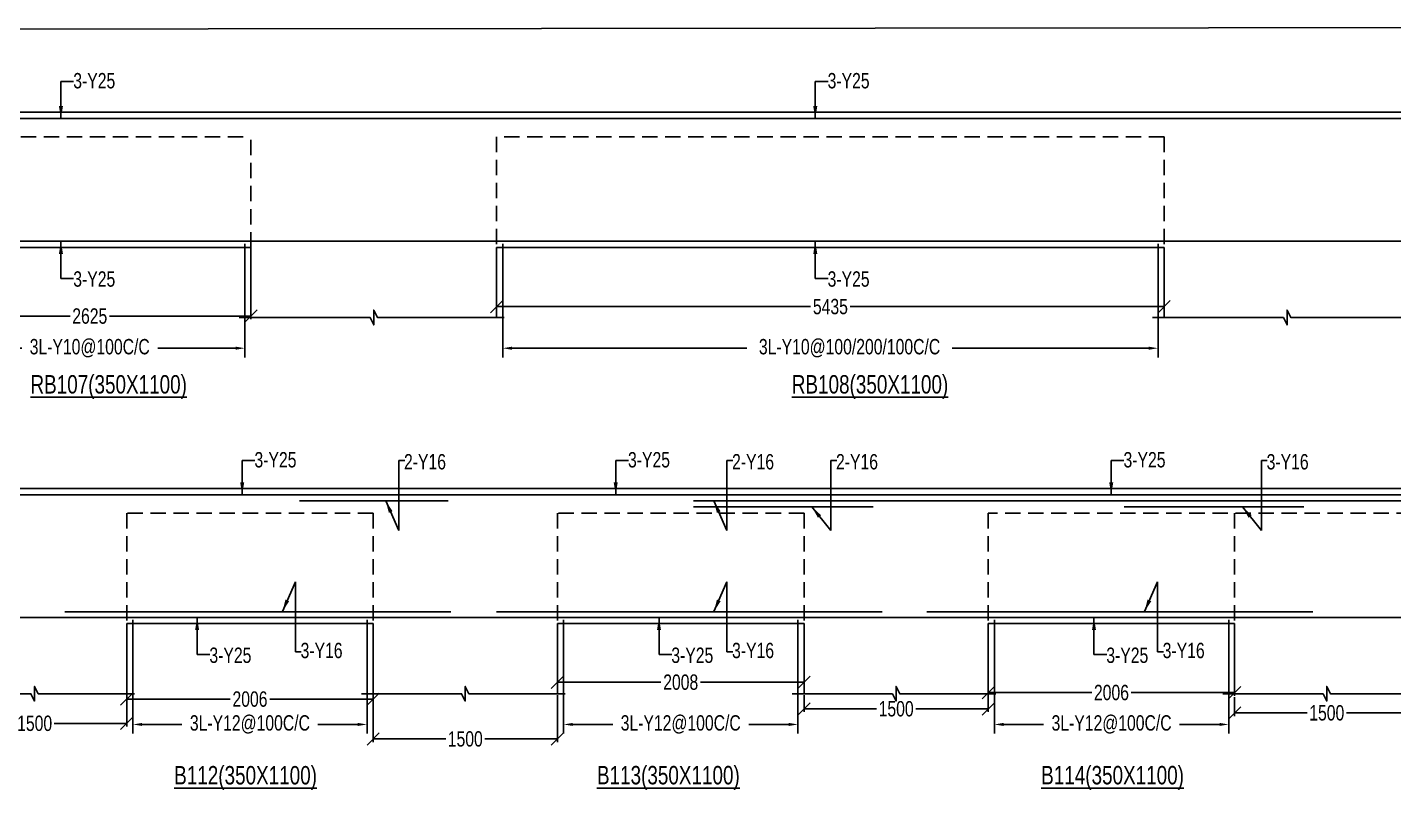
# Model space of a CAD drawing. Header units: millimetres. Extents: x 0 to 31744305, y -21599035 to 0.
# Drawn here: x 31664558 to 31675682, y -21204114 to -21197842 of the extents above; entities that cross this region are included whole.
import ezdxf

# ---------------------------------------------------------------- set-up
doc = ezdxf.new("R2010")
doc.units = ezdxf.units.MM
doc.header["$LTSCALE"] = 1000
doc.header["$MEASUREMENT"] = 0
doc.header["$PDMODE"] = 3
for name, pattern in [('CONTINOUS', [0]), ('CONTINU', [0]), ('HIDDEN', [0.375, 0.25, -0.125])]:
    doc.linetypes.add(name, pattern=pattern)
for name, color, linetype in [('-S-ARROW', 253, 'Continuous'), ('-S-MISC', 8, 'Continuous'), ('-STR-BEAM', 7, 'CONTINU'), ('-STR-COLUMN', 5, 'HIDDEN'), ('-STR-REINF', 3, 'Continuous'), ('-STR-RF-DIM', 8, 'CONTINOUS'), ('-STR-TEXT', 6, 'Continuous'), ('S-DIM', 7, 'Continuous'), ('SEC TEXT', 9, 'Continuous'), ('SLAB LINE', 254, 'HIDDEN')]:
    doc.layers.add(name, color=color, linetype=linetype)
doc.styles.add('SOBHA', font='swisscl.ttf')
doc.styles.add('sobha.sed', font='swisscl.ttf')
doc.dimstyles.new('S-50', dxfattribs={"dimscale": 50, "dimtxt": 2.5, "dimasz": 2, "dimexe": 0.5, "dimexo": 0.25, "dimgap": 0.25, "dimtad": 0, "dimdec": 0, "dimrnd": 0.0005, "dimzin": 0, "dimdsep": 46, "dimtxsty": 'sobha.sed', "dimblk": 'OBLIQUE', "dimcen": 0.09, "dimclrd": 8, "dimclre": 8, "dimclrt": 6, "dimadec": 0, "dimazin": 0, "dimtfac": 1, "dimtdec": 0, "dimtofl": 0, "dimtmove": 2, "dimatfit": 3, "dimfxl": 0.18, "dimtolj": 1, "dimtzin": 0, "dimlwd": -1, "dimlwe": -1, "dimarcsym": 0})
doc.dimstyles.new('S-DIM50', dxfattribs={"dimscale": 50, "dimtxt": 2.5, "dimasz": 1.5, "dimexe": 1.5, "dimexo": 1, "dimgap": 0.5, "dimtad": 0, "dimdec": 0, "dimzin": 0, "dimdsep": 46, "dimtxsty": 'SOBHA', "dimcen": 0.09, "dimclrd": 256, "dimclre": 256, "dimclrt": 6, "dimadec": 5, "dimazin": 0, "dimtfac": 1, "dimtdec": 0, "dimtofl": 0, "dimtmove": 0, "dimatfit": 3, "dimfxl": 0.18, "dimtolj": 1, "dimtzin": 0, "dimlwd": -1, "dimlwe": -1, "dimarcsym": 0})

# ---------------------------------------------------------------- blocks, each defined once
blk = doc.blocks.new('*D720')
at = {"layer": '-STR-RF-DIM', "transparency": 16777216}
for p, q in [((19311.78938069566, 1258.661042526364), (19311.78938069566, 332.4129394404589)), ((21836.7893811278, 1258.661042526364), (21836.7893811278, 332.4129394404589)), ((19386.78938069567, 407.4129394404589), (20020.54667073402, 407.4129394404589)), ((21761.7893811278, 407.4129394404589), (21127.1488987812, 407.4129394404589))]:
    blk.add_line(p, q, dxfattribs=at)
for points in [[(19386.78938069567, 419.9129394404589), (19386.78938069567, 394.9129394404589), (19311.78938069566, 407.4129394404589)], [(21761.7893811278, 419.9129394404589), (21761.7893811278, 394.9129394404589), (21836.7893811278, 407.4129394404589)]]:
    blk.add_solid(points, dxfattribs=at)
at = {"layer": 'Defpoints', "color": 0, "transparency": 16777216}
for p in [(19311.78938069566, 1258.661042526364, 1.81857030839e-05), (21836.7893811278, 1258.661042526364, 1.81857118713e-05), (19311.78938069566, 407.4129394404589)]:
    blk.add_point(p, dxfattribs=at)
at = {"layer": '-STR-RF-DIM', "color": 6, "transparency": 16777216, "insert": (20573.84778475761, 407.4129394404589), "char_height": 125, "attachment_point": 5, "style": 'SOBHA'}
blk.add_mtext('\\A1;3L-Y10@100C/C', dxfattribs=at)
blk = doc.blocks.new('*D721')
at = {"layer": '-STR-RF-DIM', "transparency": 16777216}
for p, q in [((23936.78938069567, 1258.661042526364), (23936.78938069567, 332.4129394404589)), ((29271.78938055039, 1258.661042533815), (29271.78938055039, 332.4129394404589)), ((24011.78938069567, 407.4129394404589), (25924.18549686712, 407.4129394404589)), ((29196.78938055039, 407.4129394404589), (27596.31852439005, 407.4129394404589))]:
    blk.add_line(p, q, dxfattribs=at)
for points in [[(24011.78938069567, 419.9129394404589), (24011.78938069567, 394.9129394404589), (23936.78938069567, 407.4129394404589)], [(29196.78938055039, 419.9129394404589), (29196.78938055039, 394.9129394404589), (29271.78938055039, 407.4129394404589)]]:
    blk.add_solid(points, dxfattribs=at)
at = {"layer": 'Defpoints', "color": 0, "transparency": 16777216}
for p in [(23936.78938069567, 1258.661042526364, 1.81857118713e-05), (29271.78938055039, 1258.661042533815, 1.81857030839e-05), (29271.78938055039, 407.4129394404589)]:
    blk.add_point(p, dxfattribs=at)
at = {"layer": '-STR-RF-DIM', "color": 6, "transparency": 16777216, "insert": (26760.25201062858, 407.4129394404589), "char_height": 125, "attachment_point": 5, "style": 'SOBHA'}
blk.add_mtext('\\A1;3L-Y10@100/200/100C/C', dxfattribs=at)
blk = doc.blocks.new('_OBLIQUE')
at = {"color": 0, "linetype": 'ByBlock'}
blk.add_line((-0.5, -0.5), (0.5, 0.5), dxfattribs=at)
blk = doc.blocks.new('*D753')
at = {"layer": '-STR-RF-DIM', "transparency": 16777216}
for p, q in [((13674.57085845247, 1378.320019520819), (13674.57085845247, 452.0719164349137)), ((15580.57085830718, 1378.32001952827), (15580.57085830718, 452.0719164349137)), ((13749.57085845247, 527.0719164349136), (14073.73642357725, 527.0719164349136)), ((15505.57085830718, 527.0719164349136), (15180.33865162443, 527.0719164349136))]:
    blk.add_line(p, q, dxfattribs=at)
for points in [[(13749.57085845247, 539.5719164349136), (13749.57085845247, 514.5719164349136), (13674.57085845247, 527.0719164349136)], [(15505.57085830718, 539.5719164349136), (15505.57085830718, 514.5719164349136), (15580.57085830718, 527.0719164349136)]]:
    blk.add_solid(points, dxfattribs=at)
at = {"layer": 'Defpoints', "color": 0, "transparency": 16777216}
for p in [(13674.57085845247, 1378.320019520819, 1.81857118713e-05), (15580.57085830718, 1378.32001952827, 1.81857030839e-05), (15580.57085830718, 527.0719164349136)]:
    blk.add_point(p, dxfattribs=at)
at = {"layer": '-STR-RF-DIM', "color": 6, "transparency": 16777216, "insert": (14627.03753760084, 527.0719164349136), "char_height": 125, "attachment_point": 5, "style": 'SOBHA'}
blk.add_mtext('\\A1;3L-Y12@100C/C', dxfattribs=at)
blk = doc.blocks.new('*D754')
at = {"layer": '-STR-RF-DIM', "transparency": 16777216}
for p, q in [((17180.57085902989, 1378.32001952827), (17180.57085902989, 452.0719164349137)), ((19088.57085830718, 1378.32001952827), (19088.57085830718, 452.0719164349137)), ((17255.57085902989, 527.0719164349136), (17581.26974464494, 527.0719164349136)), ((19013.57085830718, 527.0719164349136), (18687.87197269212, 527.0719164349136))]:
    blk.add_line(p, q, dxfattribs=at)
for points in [[(17255.57085902989, 539.5719164349136), (17255.57085902989, 514.5719164349136), (17180.57085902989, 527.0719164349136)], [(19013.57085830718, 539.5719164349136), (19013.57085830718, 514.5719164349136), (19088.57085830718, 527.0719164349136)]]:
    blk.add_solid(points, dxfattribs=at)
at = {"layer": 'Defpoints', "color": 0, "transparency": 16777216}
for p in [(17180.57085902989, 1378.32001952827, 1.81849865487e-05), (19088.57085830718, 1378.32001952827, 1.81849865487e-05), (17180.57085902989, 527.0719164349136)]:
    blk.add_point(p, dxfattribs=at)
at = {"layer": '-STR-RF-DIM', "color": 6, "transparency": 16777216, "insert": (18134.57085866853, 527.0719164349136), "char_height": 125, "attachment_point": 5, "style": 'SOBHA'}
blk.add_mtext('\\A1;3L-Y12@100C/C', dxfattribs=at)
blk = doc.blocks.new('*D736')
at = {"layer": '-STR-RF-DIM', "transparency": 16777216}
for p, q in [((20688.57085905969, 1378.32001952827), (20688.57085905969, 452.0719164349137)), ((22596.57085833699, 1378.32001952827), (22596.57085833699, 452.0719164349137)), ((20763.57085905969, 527.0719164349136), (21089.26974467475, 527.0719164349136)), ((22521.57085833699, 527.0719164349136), (22195.87197272193, 527.0719164349136))]:
    blk.add_line(p, q, dxfattribs=at)
for points in [[(20763.57085905969, 539.5719164349136), (20763.57085905969, 514.5719164349136), (20688.57085905969, 527.0719164349136)], [(22521.57085833699, 539.5719164349136), (22521.57085833699, 514.5719164349136), (22596.57085833699, 527.0719164349136)]]:
    blk.add_solid(points, dxfattribs=at)
at = {"layer": 'Defpoints', "color": 0, "transparency": 16777216}
for p in [(20688.57085905969, 1378.32001952827, 1.81849865487e-05), (22596.57085833699, 1378.32001952827, 1.81849865487e-05), (20688.57085905969, 527.0719164349136)]:
    blk.add_point(p, dxfattribs=at)
at = {"layer": '-STR-RF-DIM', "color": 6, "transparency": 16777216, "insert": (21642.57085869834, 527.0719164349136), "char_height": 125, "attachment_point": 5, "style": 'SOBHA'}
blk.add_mtext('\\A1;3L-Y12@100C/C', dxfattribs=at)
blk = doc.blocks.new('*D1075')
at = {"layer": 'Defpoints', "color": 0, "transparency": 16777216}
for p in [(31663753.80774058, -21199633.445376, -2.007463204e-07), (31666378.80774058, -21199633.445376, -2.007463204e-07), (31666378.80774058, -21200193.24609089)]:
    blk.add_point(p, dxfattribs=at)
at = {"layer": 'S-DIM', "color": 8, "transparency": 16777216}
for p, q in [((31663753.80774058, -21199645.945376), (31663753.80774058, -21200218.24609088)), ((31666378.80774058, -21199645.945376), (31666378.80774058, -21200218.24609088)), ((31663753.80774058, -21200193.24609089), (31664905.66717703, -21200193.24609089)), ((31666378.80774058, -21200193.24609089), (31665226.94830415, -21200193.24609089))]:
    blk.add_line(p, q, dxfattribs=at)
at = {"layer": 'S-DIM', "color": 8, "transparency": 16777216, "xscale": 100, "yscale": 100, "zscale": 100, "rotation": 180}
blk.add_blockref('_OBLIQUE', (31663753.80774058, -21200193.24609089), dxfattribs=at)
at = {"layer": 'S-DIM', "color": 8, "transparency": 16777216, "xscale": 100, "yscale": 100, "zscale": 100}
blk.add_blockref('_OBLIQUE', (31666378.80774058, -21200193.24609089), dxfattribs=at)
at = {"layer": 'S-DIM', "color": 6, "transparency": 16777216, "insert": (31665066.30774058, -21200193.24609089), "char_height": 125, "attachment_point": 5, "style": 'sobha.sed'}
blk.add_mtext('\\A1;2625', dxfattribs=at)
blk = doc.blocks.new('*D1076')
at = {"layer": 'Defpoints', "color": 0, "transparency": 16777216}
for p in [(31668378.80774059, -21199633.445376, -2.007463204e-07), (31673813.80774058, -21199633.445376, -2.007463204e-07), (31673813.80774058, -21200116.02553944)]:
    blk.add_point(p, dxfattribs=at)
at = {"layer": 'S-DIM', "color": 8, "transparency": 16777216}
for p, q in [((31668378.80774059, -21199645.945376), (31668378.80774059, -21200141.02553944)), ((31673813.80774058, -21199645.945376), (31673813.80774058, -21200141.02553944)), ((31668378.80774059, -21200116.02553944), (31670935.58526353, -21200116.02553944)), ((31673813.80774058, -21200116.02553944), (31671257.03021766, -21200116.02553944))]:
    blk.add_line(p, q, dxfattribs=at)
at = {"layer": 'S-DIM', "color": 8, "transparency": 16777216, "xscale": 100, "yscale": 100, "zscale": 100, "rotation": 180}
blk.add_blockref('_OBLIQUE', (31668378.80774059, -21200116.02553944), dxfattribs=at)
at = {"layer": 'S-DIM', "color": 8, "transparency": 16777216, "xscale": 100, "yscale": 100, "zscale": 100}
blk.add_blockref('_OBLIQUE', (31673813.80774058, -21200116.02553944), dxfattribs=at)
at = {"layer": 'S-DIM', "color": 6, "transparency": 16777216, "insert": (31671096.30774059, -21200116.02553944), "char_height": 125, "attachment_point": 5, "style": 'sobha.sed'}
blk.add_mtext('\\A1;5435', dxfattribs=at)
blk = doc.blocks.new('*D1081')
at = {"layer": 'Defpoints', "color": 0, "transparency": 16777216}
for p in [(31663867.5568519, -21203267.81440686, -1.95465690978e-05), (31665367.5568519, -21203267.7806062, -1.95465690978e-05), (31665367.5568519, -21203509.34677557)]:
    blk.add_point(p, dxfattribs=at)
at = {"layer": 'S-DIM', "color": 8, "transparency": 16777216}
for p, q in [((31663867.5568519, -21203280.31440686), (31663867.5568519, -21203534.34677557)), ((31665367.5568519, -21203280.2806062), (31665367.5568519, -21203534.34677557)), ((31663867.5568519, -21203509.34677557), (31664458.14499082, -21203509.34677557)), ((31665367.5568519, -21203509.34677557), (31664776.96871297, -21203509.34677557))]:
    blk.add_line(p, q, dxfattribs=at)
at = {"layer": 'S-DIM', "color": 8, "transparency": 16777216, "xscale": 100, "yscale": 100, "zscale": 100, "rotation": 180}
blk.add_blockref('_OBLIQUE', (31663867.5568519, -21203509.34677557), dxfattribs=at)
at = {"layer": 'S-DIM', "color": 8, "transparency": 16777216, "xscale": 100, "yscale": 100, "zscale": 100}
blk.add_blockref('_OBLIQUE', (31665367.5568519, -21203509.34677557), dxfattribs=at)
at = {"layer": 'S-DIM', "color": 6, "transparency": 16777216, "insert": (31664617.55685189, -21203509.34677557), "char_height": 125, "attachment_point": 5, "style": 'sobha.sed'}
blk.add_mtext('\\A1;1500', dxfattribs=at)
blk = doc.blocks.new('*D1082')
at = {"layer": 'Defpoints', "color": 0, "transparency": 16777216}
for p in [(31665367.5568519, -21202696.91024682, -1.95465690978e-05), (31667373.5568519, -21202696.91024682, -1.95465690978e-05), (31667373.5568519, -21203312.0229553)]:
    blk.add_point(p, dxfattribs=at)
at = {"layer": 'S-DIM', "color": 8, "transparency": 16777216}
for p, q in [((31665367.5568519, -21202709.41024682), (31665367.5568519, -21203337.0229553)), ((31667373.5568519, -21202709.41024682), (31667373.5568519, -21203337.0229553)), ((31665367.5568519, -21203312.0229553), (31666209.75246133, -21203312.0229553)), ((31667373.5568519, -21203312.0229553), (31666531.36124246, -21203312.0229553))]:
    blk.add_line(p, q, dxfattribs=at)
at = {"layer": 'S-DIM', "color": 8, "transparency": 16777216, "xscale": 100, "yscale": 100, "zscale": 100, "rotation": 180}
blk.add_blockref('_OBLIQUE', (31665367.5568519, -21203312.0229553), dxfattribs=at)
at = {"layer": 'S-DIM', "color": 8, "transparency": 16777216, "xscale": 100, "yscale": 100, "zscale": 100}
blk.add_blockref('_OBLIQUE', (31667373.5568519, -21203312.0229553), dxfattribs=at)
at = {"layer": 'S-DIM', "color": 6, "transparency": 16777216, "insert": (31666370.55685189, -21203312.0229553), "char_height": 125, "attachment_point": 5, "style": 'sobha.sed'}
blk.add_mtext('\\A1;2006', dxfattribs=at)
blk = doc.blocks.new('*D1083')
at = {"layer": 'Defpoints', "color": 0, "transparency": 16777216}
for p in [(31667373.5568519, -21203312.0229553), (31668873.5568519, -21203267.81440686, -1.95465690978e-05), (31668873.5568519, -21203636.28954366)]:
    blk.add_point(p, dxfattribs=at)
at = {"layer": 'S-DIM', "color": 8, "transparency": 16777216}
for p, q in [((31668873.5568519, -21203280.31440686), (31668873.5568519, -21203661.28954366)), ((31667373.5568519, -21203324.52295531), (31667373.5568519, -21203661.28954366)), ((31667373.5568519, -21203636.28954366), (31667964.14499084, -21203636.28954366)), ((31668873.5568519, -21203636.28954366), (31668282.96871298, -21203636.28954366))]:
    blk.add_line(p, q, dxfattribs=at)
at = {"layer": 'S-DIM', "color": 8, "transparency": 16777216, "xscale": 100, "yscale": 100, "zscale": 100, "rotation": 180}
blk.add_blockref('_OBLIQUE', (31667373.5568519, -21203636.28954366), dxfattribs=at)
at = {"layer": 'S-DIM', "color": 8, "transparency": 16777216, "xscale": 100, "yscale": 100, "zscale": 100}
blk.add_blockref('_OBLIQUE', (31668873.5568519, -21203636.28954366), dxfattribs=at)
at = {"layer": 'S-DIM', "color": 6, "transparency": 16777216, "insert": (31668123.5568519, -21203636.28954366), "char_height": 125, "attachment_point": 5, "style": 'sobha.sed'}
blk.add_mtext('\\A1;1500', dxfattribs=at)
blk = doc.blocks.new('*D1084')
at = {"layer": 'Defpoints', "color": 0, "transparency": 16777216}
for p in [(31668873.5568519, -21202696.91024683, -1.95465690978e-05), (31670881.5568519, -21202696.91024682, -1.95465690978e-05), (31670881.5568519, -21203174.29663656)]:
    blk.add_point(p, dxfattribs=at)
at = {"layer": 'S-DIM', "color": 8, "transparency": 16777216}
for p, q in [((31668873.5568519, -21202709.41024683), (31668873.5568519, -21203199.29663656)), ((31670881.5568519, -21202709.41024682), (31670881.5568519, -21203199.29663656)), ((31668873.5568519, -21203174.29663656), (31669716.83437483, -21203174.29663656)), ((31670881.5568519, -21203174.29663656), (31670038.27932897, -21203174.29663656))]:
    blk.add_line(p, q, dxfattribs=at)
at = {"layer": 'S-DIM', "color": 8, "transparency": 16777216, "xscale": 100, "yscale": 100, "zscale": 100, "rotation": 180}
blk.add_blockref('_OBLIQUE', (31668873.5568519, -21203174.29663656), dxfattribs=at)
at = {"layer": 'S-DIM', "color": 8, "transparency": 16777216, "xscale": 100, "yscale": 100, "zscale": 100}
blk.add_blockref('_OBLIQUE', (31670881.5568519, -21203174.29663656), dxfattribs=at)
at = {"layer": 'S-DIM', "color": 6, "transparency": 16777216, "insert": (31669877.5568519, -21203174.29663656), "char_height": 125, "attachment_point": 5, "style": 'sobha.sed'}
blk.add_mtext('\\A1;2008', dxfattribs=at)
blk = doc.blocks.new('*D1085')
at = {"layer": 'Defpoints', "color": 0, "transparency": 16777216}
for p in [(31670881.5568519, -21203267.81440686, -1.95465690978e-05), (31672381.5568519, -21203267.7806062, -1.95465690978e-05), (31672381.5568519, -21203390.95674967)]:
    blk.add_point(p, dxfattribs=at)
at = {"layer": 'S-DIM', "color": 8, "transparency": 16777216}
for p, q in [((31670881.5568519, -21203280.31440686), (31670881.5568519, -21203415.95674967)), ((31672381.5568519, -21203280.2806062), (31672381.5568519, -21203415.95674967)), ((31670881.5568519, -21203390.95674967), (31671472.14499082, -21203390.95674967)), ((31672381.5568519, -21203390.95674967), (31671790.96871298, -21203390.95674967))]:
    blk.add_line(p, q, dxfattribs=at)
at = {"layer": 'S-DIM', "color": 8, "transparency": 16777216, "xscale": 100, "yscale": 100, "zscale": 100, "rotation": 180}
blk.add_blockref('_OBLIQUE', (31670881.5568519, -21203390.95674967), dxfattribs=at)
at = {"layer": 'S-DIM', "color": 8, "transparency": 16777216, "xscale": 100, "yscale": 100, "zscale": 100}
blk.add_blockref('_OBLIQUE', (31672381.5568519, -21203390.95674967), dxfattribs=at)
at = {"layer": 'S-DIM', "color": 6, "transparency": 16777216, "insert": (31671631.5568519, -21203390.95674967), "char_height": 125, "attachment_point": 5, "style": 'sobha.sed'}
blk.add_mtext('\\A1;1500', dxfattribs=at)
blk = doc.blocks.new('*D1086')
at = {"layer": 'Defpoints', "color": 0, "transparency": 16777216}
for p in [(31672381.5568519, -21202696.91024683, -1.95465690978e-05), (31674387.5568519, -21202696.91024683, -1.95466893842e-05), (31674387.5568519, -21203258.62501301)]:
    blk.add_point(p, dxfattribs=at)
at = {"layer": 'S-DIM', "color": 8, "transparency": 16777216}
for p, q in [((31672381.5568519, -21202709.41024683), (31672381.5568519, -21203283.62501302)), ((31674387.5568519, -21202709.41024683), (31674387.5568519, -21203283.62501302)), ((31672381.5568519, -21203258.62501301), (31673223.75246133, -21203258.62501301)), ((31674387.5568519, -21203258.62501301), (31673545.36124246, -21203258.62501301))]:
    blk.add_line(p, q, dxfattribs=at)
at = {"layer": 'S-DIM', "color": 8, "transparency": 16777216, "xscale": 100, "yscale": 100, "zscale": 100, "rotation": 180}
blk.add_blockref('_OBLIQUE', (31672381.5568519, -21203258.62501301), dxfattribs=at)
at = {"layer": 'S-DIM', "color": 8, "transparency": 16777216, "xscale": 100, "yscale": 100, "zscale": 100}
blk.add_blockref('_OBLIQUE', (31674387.5568519, -21203258.62501301), dxfattribs=at)
at = {"layer": 'S-DIM', "color": 6, "transparency": 16777216, "insert": (31673384.5568519, -21203258.62501301), "char_height": 125, "attachment_point": 5, "style": 'sobha.sed'}
blk.add_mtext('\\A1;2006', dxfattribs=at)
blk = doc.blocks.new('*D1087')
at = {"layer": 'Defpoints', "color": 0, "transparency": 16777216}
for p in [(31674387.5568519, -21203283.62501302), (31675887.55685189, -21203267.81440686, -1.95465690978e-05), (31675887.55685189, -21203424.10901067)]:
    blk.add_point(p, dxfattribs=at)
at = {"layer": 'S-DIM', "color": 8, "transparency": 16777216}
for p, q in [((31674387.5568519, -21203296.12501301), (31674387.5568519, -21203449.10901067)), ((31675887.55685189, -21203280.31440686), (31675887.55685189, -21203449.10901067)), ((31674387.5568519, -21203424.10901067), (31674978.14499082, -21203424.10901067)), ((31675887.55685189, -21203424.10901067), (31675296.96871298, -21203424.10901067))]:
    blk.add_line(p, q, dxfattribs=at)
at = {"layer": 'S-DIM', "color": 8, "transparency": 16777216, "xscale": 100, "yscale": 100, "zscale": 100, "rotation": 180}
blk.add_blockref('_OBLIQUE', (31674387.5568519, -21203424.10901067), dxfattribs=at)
at = {"layer": 'S-DIM', "color": 8, "transparency": 16777216, "xscale": 100, "yscale": 100, "zscale": 100}
blk.add_blockref('_OBLIQUE', (31675887.55685189, -21203424.10901067), dxfattribs=at)
at = {"layer": 'S-DIM', "color": 6, "transparency": 16777216, "insert": (31675137.5568519, -21203424.10901067), "char_height": 125, "attachment_point": 5, "style": 'sobha.sed'}
blk.add_mtext('\\A1;1500', dxfattribs=at)
blk = doc.blocks.new('A$C98a31b08')
at = {"layer": '-S-MISC', "linetype": 'ByBlock', "ltscale": 1000, "elevation": -4.852071593e-07}
for points in [[(23949.36091106758, 657.4712338112294), (22916.65704486891, 657.8940444700418), (22886.78938091174, 717.5536413565277), (22886.78938091174, 597.3888262659311), (22856.93798590079, 657.8940444700418), (21790.94555576146, 657.4712338112294)], [(31384.36091106759, 657.4712338112294), (30351.65704486892, 657.8940444700418), (30321.78938091174, 717.5536413565277), (30321.78938091174, 597.3888262659311), (30291.93798590079, 657.8940444700418), (29225.94555576147, 657.4712338112294)]]:
    blk.add_lwpolyline(points, dxfattribs=at)
at = {"layer": '-STR-BEAM'}
for p, q in [((1312.789380904287, 2328.375393852592, 1.88667141399e-05), (36114.78938091547, 2328.375393856317, -4.852071593e-07)), ((19261.78938091173, 1228.375393852591, -4.852071593e-07), (21886.78938091174, 1228.375393848866, -4.852071593e-07)), ((23886.78938091174, 1228.375393848866, -4.852071593e-07), (29321.78938090801, 1228.375393848866, -4.852071593e-07))]:
    blk.add_line(p, q, dxfattribs=at)
at = {"layer": '-STR-COLUMN', "linetype": 'Continuous', "ltscale": 10}
for p, q in [((21886.78938091174, 1228.375393845141, -4.852071593e-07), (21886.78938091174, 657.4712338112294, -4.852071593e-07)), ((23886.78938091174, 1228.375393848866, -4.852071593e-07), (23886.78938091174, 657.4712338112294, -4.852071593e-07)), ((29321.78938091174, 1228.375393848866, -4.852071593e-07), (29321.78938091174, 657.4712338112294, -4.852071593e-07))]:
    blk.add_line(p, q, dxfattribs=at)
at = {"layer": '-STR-REINF', "ltscale": 10}
for p, q in [((36049.78938091174, 2278.375393852591, 2.085117435e-07), (712.7893809080124, 2278.375393856317, -1.30860989577e-05)), ((712.7893809117376, 1278.375393856317, -1.311123935e-05), (35999.78951045127, 1278.375393856317, 7.765312025e-07))]:
    blk.add_line(p, q, dxfattribs=at)
at = {"layer": 'SLAB LINE', "color": 8, "linetype": 'HIDDEN', "ltscale": 0.5}
for p, q in [((19261.78938091173, 2128.375393852592, -4.852071593e-07), (21886.78938091174, 2128.375393852592, -4.852071593e-07)), ((21886.78938091174, 1228.375393845141, -4.852071593e-07), (21886.78938091174, 2128.375393852592, -4.852071593e-07)), ((23886.78938091546, 2128.375393852592, -4.852071593e-07), (23886.78938091546, 1228.375393852591, -4.852071593e-07)), ((29321.78938090801, 2128.375393852592, -4.852071593e-07), (29321.78938090801, 1228.375393852591, -4.852071593e-07))]:
    blk.add_line(p, q, dxfattribs=at)
at = {"layer": 'SLAB LINE', "color": 8, "linetype": 'HIDDEN', "ltscale": 0.5, "elevation": -4.852071593e-07}
blk.add_lwpolyline([(29321.78938090801, 2128.375393852592), (23886.78938091546, 2128.375393852592)], dxfattribs=at)
at = {"layer": '-STR-TEXT', "color": 6, "style": 'SOBHA'}
for p in [(20439.74962904677, 2523.213865753263, -4.846541872e-07), (26581.34115083888, 2523.213865753263, -4.846541872e-07), (20439.74962904677, 908.3614348061383, -4.846541872e-07), (26581.34115083888, 908.3614348061383, -4.846541872e-07)]:
    blk.add_text('3-Y25', height=125, dxfattribs=at).set_placement(p)
at = {"layer": 'SEC TEXT', "color": 4, "linetype": 'ByBlock', "style": 'sobha.sed'}
for s, p in [('%%URB107(350X1100)', (20091.57200657576, 38.49185281991959, 7.548409698e-06)), ('%%URB108(350X1100)', (26290.08525737375, 38.49185281991959, 7.548409698e-06))]:
    blk.add_text(s, height=150, rotation=359.9892789507706, dxfattribs=at).set_placement(p)
at = {"layer": '-STR-RF-DIM'}
dim = blk.add_linear_dim(base=(19311.78938069566, 407.4129394404589, -1.86709102432e-05), p1=(21836.7893811278, 1258.661042526364, -4.851983719e-07), p2=(19311.78938069566, 1258.661042526364, -4.852071593e-07), angle=180, text='3L-Y10@100C/C', dimstyle='S-DIM50', override={"dimscale": 1, "dimtxt": 125, "dimasz": 75, "dimexe": 75, "dimexo": 0, "dimgap": 25, "dimsah": 1, "dimcen": 4.5, "dimfxl": 75}, dxfattribs=at)
dim.commit()
dim.dimension.update_dxf_attribs({"geometry": '*D720', "text_midpoint": (20573.84778475761, 407.4129394404589, -1.86709102432e-05), "dimtype": 128})
dim = blk.add_linear_dim(base=(29271.78938055039, 407.4129394404589, -1.86709102432e-05), p1=(23936.78938069567, 1258.661042526364, -4.851983719e-07), p2=(29271.78938055039, 1258.661042533815, -4.852071593e-07), text='3L-Y10@100/200/100C/C', dimstyle='S-DIM50', override={"dimscale": 1, "dimtxt": 125, "dimasz": 75, "dimexe": 75, "dimexo": 0, "dimgap": 25, "dimsah": 1, "dimcen": 4.5, "dimfxl": 75}, dxfattribs=at)
dim.commit()
dim.dimension.update_dxf_attribs({"geometry": '*D721', "text_midpoint": (26760.25201062858, 407.4129394404589, -1.86709102432e-05), "dimtype": 128})
at = {"layer": '-S-ARROW'}
for points in [[(20339.67363289371, 2278.375393852591, -1.86709102432e-05), (20339.67363289371, 2578.375393845141, -1.86709102432e-05), (20443.10480597988, 2578.375393852592, -1.86709102432e-05)], [(26481.26515468582, 2278.375393852591, -1.86709102432e-05), (26481.26515468582, 2578.375393845141, -1.86709102432e-05), (26584.69632777199, 2578.375393852592, -1.86709102432e-05)], [(20339.67363289371, 1275.660588227212, -1.86709102432e-05), (20339.67363289371, 975.6605882346628, -1.86709102432e-05), (20443.10480597988, 975.6605882272124, -1.86709102432e-05)], [(26481.26515468582, 1275.660588227212, -1.86709102432e-05), (26481.26515468582, 975.6605882346628, -1.86709102432e-05), (26584.69632777199, 975.6605882272124, -1.86709102432e-05)]]:
    blk.add_leader(points, dimstyle='S-50', override={"dimasz": 2, "dimgap": 0.1, "dimtad": 0}, dxfattribs=at)
blk = doc.blocks.new('A$C15e93353')
at = {"layer": '-S-MISC', "linetype": 'ByBlock', "ltscale": 1000, "elevation": -1.95465690978e-05}
for points in [[(13687.14238882437, 777.1302108056842), (12904.43852262571, 777.5530214644967), (12874.57085866853, 837.2126183509827), (12874.57085866853, 717.0478032603861), (12844.71946365759, 777.5530214644967), (12028.72703351825, 777.1302108056842)], [(17193.14238882436, 777.1302108056842), (16410.43852262571, 777.5530214644967), (16380.57085866853, 837.2126183509827), (16380.57085866853, 717.0478032603861), (16350.71946365759, 777.5530214644967), (15534.72703351825, 777.1302108056842)], [(20701.14238882438, 777.1302108056842), (19918.43852262571, 777.5530214644967), (19888.57085866854, 837.2126183509827), (19888.57085866854, 717.0478032603861), (19858.71946365758, 777.5530214644967), (19042.72703351825, 777.1302108056842)], [(24207.14238882438, 777.1302108056842), (23424.43852262571, 777.5530214644967), (23394.57085866853, 837.2126183509827), (23394.57085866853, 717.0478032603861), (23364.71946365759, 777.5530214644967), (22548.72703351825, 777.1302108056842)]]:
    blk.add_lwpolyline(points, dxfattribs=at)
at = {"layer": '-STR-BEAM'}
for p, q in [((62.57153014838696, 2448.034370847048), (39340.47168945522, 2448.034370850772, -1.92346557283e-05)), ((13624.57085866853, 1348.034370843321, -1.95465690978e-05), (15630.57085866481, 1348.034370843321, -1.95465690978e-05)), ((17130.57085866481, 1348.034370843321, -1.95465690978e-05), (19138.57085866854, 1348.034370847046, -1.95466129018e-05)), ((20638.57085867599, 1348.034370839596, -1.95466456239e-05), (22644.57085866854, 1348.034370839596, -1.95466893842e-05))]:
    blk.add_line(p, q, dxfattribs=at)
at = {"layer": '-STR-COLUMN', "linetype": 'Continuous', "ltscale": 10}
for p, q in [((13624.57085866853, 1348.034370843321, -1.95465690978e-05), (13624.57085866853, 777.1302108056842, -1.95465690978e-05)), ((15630.57085866853, 1348.034370843321, -1.95465690978e-05), (15630.57085866853, 777.1302108056842, -1.95465690978e-05)), ((17130.57085866853, 1348.034370839596, -1.95465690978e-05), (17130.57085866853, 777.1302108056842, -1.95465690978e-05)), ((19138.57085866854, 1348.034370843321, -1.95465690978e-05), (19138.57085866854, 777.1302108056842, -1.95465690978e-05)), ((20638.57085866854, 1348.034370839596, -1.95465690978e-05), (20638.57085866854, 777.1302108056842, -1.95465690978e-05)), ((22644.57085866854, 1348.034370843321, -1.95465690978e-05), (22644.57085866854, 777.1302108056842, -1.95465690978e-05))]:
    blk.add_line(p, q, dxfattribs=at)
at = {"layer": '-STR-REINF', "ltscale": 10}
for p, q in [((38687.57085867226, 2398.034370843321, -1.84356501783e-05), (127.5715301558375, 2398.034370847046, -3.20289691444e-05)), ((16241.51400677487, 2348.034370843321, -4.30683798277e-05), (15030.57085867226, 2348.034370839596, -4.7315493582e-05)), ((24744.57085866854, 2348.034370850772, -3.95461509719e-05), (18238.57085866853, 2348.034370843321, -4.7315493582e-05)), ((19700.78598592803, 2298.034370843321, -4.56463119344e-05), (18238.57085866853, 2298.034370843321, -4.7315493582e-05)), ((23206.78598592803, 2298.034370843321, -4.56463119344e-05), (21744.57085866853, 2298.034370843321, -4.7315493582e-05)), ((177.5715301558375, 1398.034370847046, -3.20289691444e-05), (38687.57085867226, 1398.034370850772, -1.7793635549e-05)), ((16262.61017153412, 1445.319565236568, -4.44131209019e-05), (13120.51400677487, 1445.319565240294, -4.7315493582e-05)), ((19775.61017153412, 1445.319565236568, -4.44131209019e-05), (16633.51400677487, 1445.319565240294, -4.7315493582e-05)), ((23281.61017153412, 1445.319565236568, -4.44131209019e-05), (20139.51400677487, 1445.319565240294, -4.7315493582e-05))]:
    blk.add_line(p, q, dxfattribs=at)
at = {"layer": 'SLAB LINE', "color": 8, "linetype": 'HIDDEN', "ltscale": 0.5}
for p, q in [((13624.57085867226, 2248.034370847046, -1.95465690978e-05), (13624.57085867226, 1348.034370847046, -1.95465690978e-05)), ((15630.57085866481, 2248.034370847046, -1.95465690978e-05), (15630.57085866481, 1348.034370847046, -1.95465690978e-05)), ((19138.57085866481, 2248.034370850772, -1.95466129018e-05), (17130.57085867226, 2248.034370847046, -1.95465690978e-05)), ((17130.57085867226, 2248.034370847046, -1.95465690978e-05), (17130.57085867226, 1348.034370847046, -1.95465690978e-05)), ((19138.57085866481, 2248.034370847046, -1.95465690978e-05), (19138.57085866481, 1348.034370847046, -1.95465690978e-05)), ((26150.57085866854, 2248.034370850772, -1.95467549375e-05), (20638.57085867226, 2248.034370850772, -1.95466456239e-05)), ((20638.57085867226, 2248.034370847046, -1.95465690978e-05), (20638.57085867226, 1348.034370847046, -1.95465690978e-05)), ((22644.57085866481, 2248.034370847046, -1.95465690978e-05), (22644.57085866481, 1348.034370847046, -1.95465690978e-05))]:
    blk.add_line(p, q, dxfattribs=at)
at = {"layer": 'SLAB LINE', "color": 8, "linetype": 'HIDDEN', "ltscale": 0.5, "elevation": -1.95465690978e-05}
blk.add_lwpolyline([(15630.57085866481, 2248.034370847046), (13624.57085867226, 2248.034370847046)], dxfattribs=at)
at = {"layer": '-STR-TEXT', "color": 6, "style": 'SOBHA'}
for s, p in [('3-Y25', (14664.21528667584, 2619.838471908122, -1.95460161257e-05)), ('2-Y16', (15881.62726255134, 2603.444832421839, -0.0005007883182063)), ('3-Y25', (17705.35436823964, 2619.838471915573, -1.9546824362e-05)), ('2-Y16', (18552.62726255133, 2603.444832421839, -0.0005007883182063)), ('2-Y16', (19399.01400677487, 2603.444832421839, -0.0005007883182063)), ('3-Y25', (21739.85436823964, 2619.838471915573, -1.9546824362e-05)), ('3-Y16', (22905.01400677487, 2603.444832421839, -0.0005007883182063)), ('3-Y25', (14297.21528667584, 1028.020411800593, -1.95460161257e-05)), ('3-Y16', (15039.62726255134, 1066.956941146403, -0.0005007883182063)), ('3-Y25', (18057.85436823964, 1028.020411800593, -1.9546824362e-05)), ('3-Y16', (18552.62726255133, 1066.956941146403, -0.0005007883182063)), ('3-Y25', (21599.48953324184, 1028.020411800593, -1.9546824362e-05)), ('3-Y16', (22058.62726255134, 1066.956941146403, -0.0005007883182063))]:
    blk.add_text(s, height=125, dxfattribs=at).set_placement(p)
at = {"layer": 'SEC TEXT', "color": 4, "linetype": 'ByBlock', "style": 'sobha.sed'}
for s, p in [('%%UB112(350X1100)', (14010.53983160108, 38.49185281991959, -1.15129522405e-05)), ('%%UB113(350X1100)', (17452.70690759271, 39.43995846435429, -1.15137604769e-05)), ('%%UB114(350X1100)', (21069.2905906029, 39.43995846435429, -1.15137604769e-05))]:
    blk.add_text(s, height=150, rotation=359.9892789507706, dxfattribs=at).set_placement(p)
at = {"layer": '-STR-RF-DIM'}
dim = blk.add_linear_dim(base=(15580.57085830718, 527.0719164349136, -3.77322721817e-05), p1=(13674.57085845247, 1378.320019520819, -1.95465603104e-05), p2=(15580.57085830718, 1378.32001952827, -1.95465690978e-05), text='3L-Y12@100C/C', dimstyle='S-DIM50', override={"dimscale": 1, "dimtxt": 125, "dimasz": 75, "dimexe": 75, "dimexo": 0, "dimgap": 25, "dimsah": 1, "dimcen": 4.5, "dimfxl": 75}, dxfattribs=at)
dim.commit()
dim.dimension.update_dxf_attribs({"geometry": '*D753', "text_midpoint": (14627.03753760084, 527.0719164349136, -3.77322721817e-05), "dimtype": 128})
for base, p1, p2, picture, middle in [((17180.57085902989, 527.0719164349136, -3.77315556465e-05), (19088.57085830718, 1378.32001952827, -1.95465690978e-05), (17180.57085902989, 1378.32001952827, -1.95465690978e-05), '*D754', (18134.57085866853, 527.0719164349136, -3.77315556465e-05)), ((20688.57085905969, 527.0719164349136, -3.77315556465e-05), (22596.57085833699, 1378.32001952827, -1.95465690978e-05), (20688.57085905969, 1378.32001952827, -1.95465690978e-05), '*D736', (21642.57085869834, 527.0719164349136, -3.77315556465e-05))]:
    dim = blk.add_linear_dim(base=base, p1=p1, p2=p2, angle=180, text='3L-Y12@100C/C', dimstyle='S-DIM50', override={"dimscale": 1, "dimtxt": 125, "dimasz": 75, "dimexe": 75, "dimexo": 0, "dimgap": 25, "dimsah": 1, "dimcen": 4.5, "dimfxl": 75}, dxfattribs=at)
    dim.commit()
    dim.dimension.update_dxf_attribs({"geometry": picture, "text_midpoint": middle, "dimtype": 128})
at = {"layer": '-S-ARROW'}
for points, override in [([(14564.13929052278, 2398.034370847046, -3.77322721817e-05), (14564.13929052278, 2675, -3.77322721817e-05), (14667.57046360895, 2675.000000007451, -3.77322721817e-05)], {"dimasz": 2, "dimgap": 0.1, "dimtad": 0}), ([(15733.45825014636, 2347.741099130363, -0.000213183512254), (15839.18429329246, 2105.515055987984, -0.000213183512254), (15839.18429329246, 2675.031029328704, -0.000213183512254), (15887.12726254389, 2675.031029328704, -0.000213183512254)], {"dimgap": 0.1}), ([(17605.27837208658, 2398.034370847046, -3.77322721817e-05), (17605.27837208658, 2675.000000007451, -3.77322721817e-05), (17708.70954517274, 2675.000000014901, -3.77322721817e-05)], {"dimasz": 2, "dimgap": 0.1, "dimtad": 0}), ([(18404.45825014636, 2347.741099130363, -0.000213183512254), (18510.18429329246, 2105.515055987984, -0.000213183512254), (18510.18429329246, 2675.031029328704, -0.000213183512254), (18558.12726254389, 2675.031029328704, -0.000213183512254)], {"dimgap": 0.1}), ([(19202.51400677487, 2298.034370843321, -0.000213183512254), (19356.571037516, 2105.515055987984, -0.000213183512254), (19356.571037516, 2675.031029328704, -0.000213183512254), (19404.51400676742, 2675.031029328704, -0.000213183512254)], {"dimgap": 0.1}), ([(21639.77837208658, 2398.034370847046, -3.77322721817e-05), (21639.77837208658, 2675.000000007451, -3.77322721817e-05), (21743.20954517275, 2675.000000014901, -3.77322721817e-05)], {"dimasz": 2, "dimgap": 0.1, "dimtad": 0}), ([(22708.51400677487, 2298.034370843321, -0.000213183512254), (22862.571037516, 2105.515055987984, -0.000213183512254), (22862.571037516, 2675.031029328704, -0.000213183512254), (22910.51400676742, 2675.031029328704, -0.000213183512254)], {"dimgap": 0.1}), ([(14891.45825014636, 1445.612836953252, -0.000213183512254), (14997.18429329246, 1687.838880095631, -0.000213183512254), (14997.18429329246, 1118.322906754911, -0.000213183512254), (15045.12726254388, 1118.322906754911, -0.000213183512254)], {"dimgap": 0.1}), ([(18404.45825014636, 1445.612836953252, -0.000213183512254), (18510.18429329246, 1687.838880095631, -0.000213183512254), (18510.18429329246, 1118.322906754911, -0.000213183512254), (18558.12726254389, 1118.322906754911, -0.000213183512254)], {"dimgap": 0.1}), ([(21910.45825014636, 1445.612836953252, -0.000213183512254), (22016.18429329246, 1687.838880095631, -0.000213183512254), (22016.18429329246, 1118.322906754911, -0.000213183512254), (22064.12726254389, 1118.322906754911, -0.000213183512254)], {"dimgap": 0.1}), ([(14197.13929052278, 1395.319565221667, -3.77322721817e-05), (14197.13929052278, 1095.319565229118, -3.77322721817e-05), (14300.57046360895, 1095.319565221667, -3.77322721817e-05)], {"dimasz": 2, "dimgap": 0.1, "dimtad": 0}), ([(17957.77837208658, 1395.319565221667, -3.77322721817e-05), (17957.77837208658, 1095.319565229118, -3.77322721817e-05), (18061.20954517274, 1095.319565221667, -3.77322721817e-05)], {"dimasz": 2, "dimgap": 0.1, "dimtad": 0}), ([(21499.41353708878, 1395.319565221667, -3.77322721817e-05), (21499.41353708878, 1095.319565229118, -3.77322721817e-05), (21602.84471017495, 1095.319565221667, -3.77322721817e-05)], {"dimasz": 2, "dimgap": 0.1, "dimtad": 0})]:
    blk.add_leader(points, dimstyle='S-50', override=override, dxfattribs=at)

msp = doc.modelspace()

# ---------------------------------------------------------------- linework, layer by layer
at = {"layer": '-STR-BEAM', "elevation": 5.230624855e-07}
msp.add_lwpolyline([(31679606.42317934, -21226541.59534378), (31644306.42317935, -21226541.59534378), (31644306.42317935, -21197875.04301006), (31679606.42317934, -21197841.59534377)], close=True, dxfattribs=at)

# ---------------------------------------------------------------- block references
at = {"color": 1}
for name, p in [('A$C98a31b08', (31644492.01835967, -21200861.82076985, 2.844608389e-07)), ('A$C15e93353', (31651742.98599323, -21204044.94461766))]:
    msp.add_blockref(name, p, dxfattribs=at)

# ---------------------------------------------------------------- dimensions: what is measured, and where the dimension line sits
at = {"layer": 'S-DIM', "color": 1}
for base, p1, p2, picture, middle in [((31666378.80774058, -21200193.24609089), (31663753.80774058, -21199633.445376, -2.007463204e-07), (31666378.80774058, -21199633.445376, -2.007463204e-07), '*D1075', (31665066.30774058, -21200193.24609089)), ((31673813.80774058, -21200116.02553944), (31668378.80774059, -21199633.445376, -2.007463204e-07), (31673813.80774058, -21199633.445376, -2.007463204e-07), '*D1076', (31671096.30774059, -21200116.02553944)), ((31667373.5568519, -21203312.0229553), (31665367.5568519, -21202696.91024682, -1.95465690978e-05), (31667373.5568519, -21202696.91024682, -1.95465690978e-05), '*D1082', (31666370.55685189, -21203312.0229553)), ((31670881.5568519, -21203174.29663656), (31668873.5568519, -21202696.91024683, -1.95465690978e-05), (31670881.5568519, -21202696.91024682, -1.95465690978e-05), '*D1084', (31669877.5568519, -21203174.29663656)), ((31674387.5568519, -21203258.62501301), (31672381.5568519, -21202696.91024683, -1.95465690978e-05), (31674387.5568519, -21202696.91024683, -1.95466893842e-05), '*D1086', (31673384.5568519, -21203258.62501301)), ((31665367.5568519, -21203509.34677557), (31663867.5568519, -21203267.81440686, -1.95465690978e-05), (31665367.5568519, -21203267.7806062, -1.95465690978e-05), '*D1081', (31664617.55685189, -21203509.34677557)), ((31668873.5568519, -21203636.28954366), (31667373.5568519, -21203312.0229553), (31668873.5568519, -21203267.81440686, -1.95465690978e-05), '*D1083', (31668123.5568519, -21203636.28954366)), ((31672381.5568519, -21203390.95674967), (31670881.5568519, -21203267.81440686, -1.95465690978e-05), (31672381.5568519, -21203267.7806062, -1.95465690978e-05), '*D1085', (31671631.5568519, -21203390.95674967)), ((31675887.55685189, -21203424.10901067), (31674387.5568519, -21203283.62501302), (31675887.55685189, -21203267.81440686, -1.95465690978e-05), '*D1087', (31675137.5568519, -21203424.10901067))]:
    dim = msp.add_linear_dim(base=base, p1=p1, p2=p2, dimstyle='S-50', dxfattribs=at)
    dim.commit()
    dim.dimension.update_dxf_attribs({"geometry": picture, "text_midpoint": middle})

doc.saveas('drawing.dxf')
